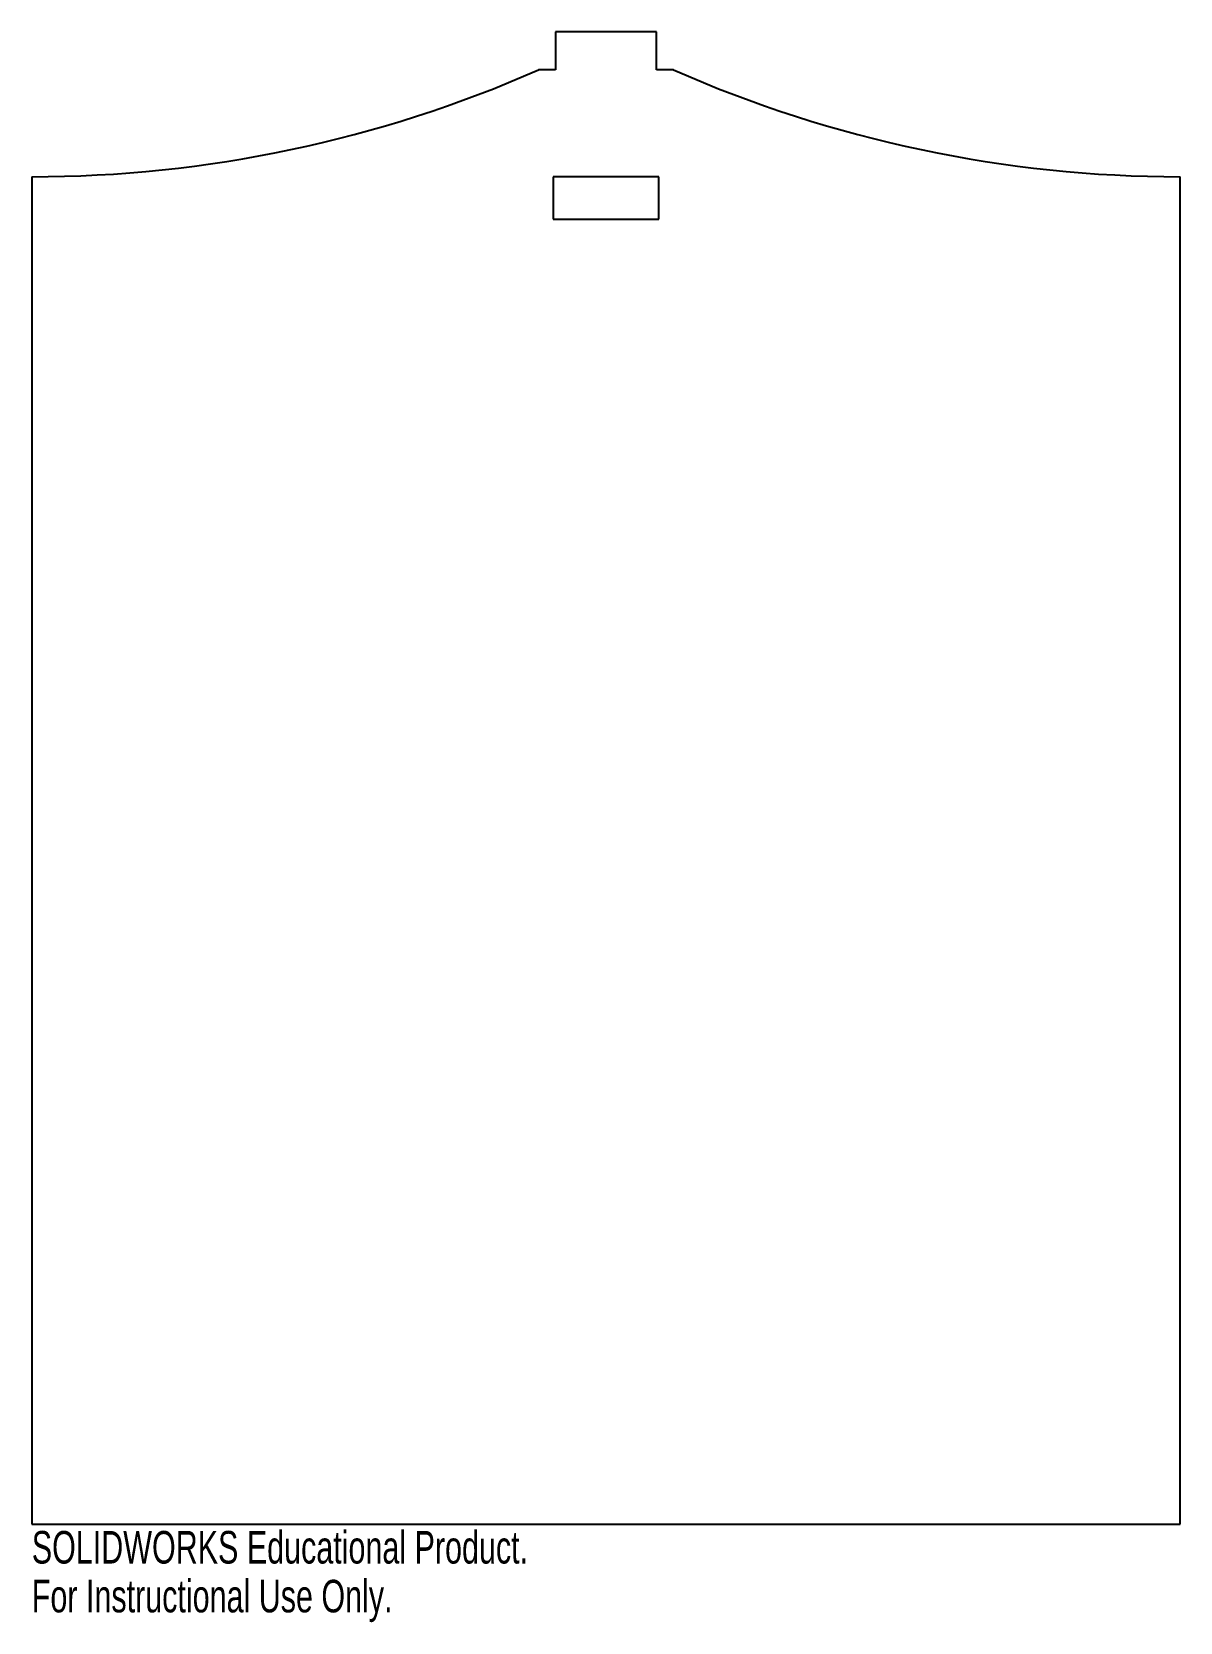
# Model space of a CAD drawing. Header units: millimetres. Extents: x -132 to 39, y -127 to 109.
import ezdxf

# ---------------------------------------------------------------- set-up
doc = ezdxf.new("R2010")
doc.units = ezdxf.units.MM
doc.styles.add('SLDTEXTSTYLE0', font='TXT', dxfattribs={"width": 0.7})

msp = doc.modelspace()

# ---------------------------------------------------------------- linework, layer by layer
at = {"color": 7, "linetype": 'Continuous', "lineweight": 25}
for p, q in [((-38.92, 108.8), (-53.92, 108.8)), ((-53.92, 108.8), (-53.92, 103.17)), ((-38.92, 103.17), (-38.92, 108.8)), ((-53.92, 103.17), (-56.42, 103.17)), ((-36.42, 103.17), (-38.92, 103.17)), ((-131.67, 87.3), (-131.67, -112.7)), ((-54.27, 87.3), (-54.27, 80.97)), ((-38.57, 87.3), (-54.27, 87.3)), ((-38.57, 80.97), (-38.57, 87.3)), ((38.83, -112.7), (38.83, 87.3)), ((-54.27, 80.97), (-38.57, 80.97)), ((-131.67, -112.7), (38.83, -112.7))]:
    msp.add_line(p, q, dxfattribs=at)
for centre, start, end in [((-131.67, 273.64), 270, 293.818), ((38.83, 273.64), 246.182, 270)]:
    msp.add_arc(centre, 186.34, start, end, dxfattribs=at)

# ---------------------------------------------------------------- texts
at = {"color": 7, "linetype": 'Continuous', "char_height": 4.8336, "attachment_point": 1, "style": 'SLDTEXTSTYLE0'}
for s, insert in [('SOLIDWORKS Educational Product.', (-131.67, -113.72)), ('For Instructional Use Only.', (-131.67, -120.97))]:
    msp.add_mtext(s, dxfattribs=dict(at, insert=insert))

doc.saveas('drawing.dxf')
